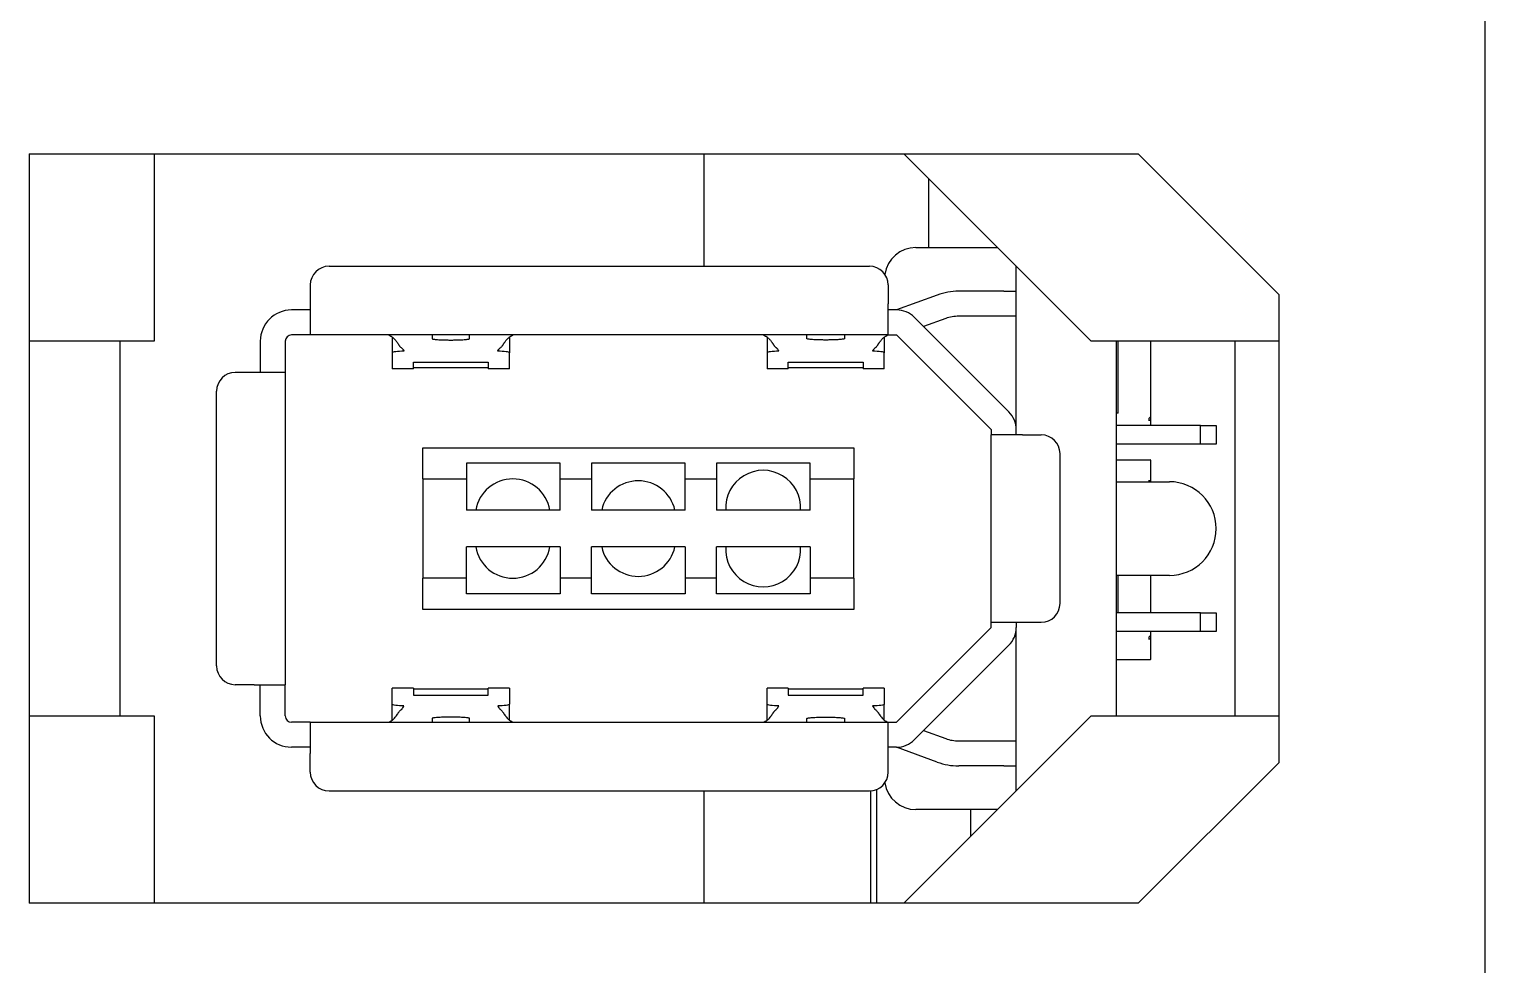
# Model space of a CAD drawing. Header units: millimetres. Extents: x 2121 to 4904, y 892 to 1933.
# Drawn here: x 2356.05 to 2402.65, y 1302.43 to 1332.39 of the extents above; entities that cross this region are included whole.
import ezdxf

# ---------------------------------------------------------------- set-up
doc = ezdxf.new("R2010")
doc.units = ezdxf.units.MM
doc.header["$LTSCALE"] = 1.8
doc.layers.add('치수(ISO)', color=7, linetype='Continuous', lineweight=25)

msp = doc.modelspace()

# ---------------------------------------------------------------- linework, layer by layer
at = {"layer": '치수(ISO)', "color": 7}
for p, q in [((2402.65, 1639.801), (2402.65, 1289.801)), ((2356.05, 1328.401), (2356.05, 1304.401)), ((2356.05, 1328.401), (2391.55, 1328.401)), ((2360.05, 1328.401), (2360.05, 1322.401)), ((2377.65, 1328.401), (2377.65, 1324.801)), ((2390.05, 1322.401), (2384.05, 1328.401)), ((2391.55, 1328.401), (2396.05, 1323.901)), ((2384.85, 1325.401), (2384.85, 1327.601)), ((2384.434, 1325.401), (2387.05, 1325.401)), ((2365.65, 1324.801), (2382.95, 1324.801)), ((2387.65, 1319.57), (2387.65, 1324.801)), ((2365.05, 1324.201), (2365.05, 1323.601)), ((2383.55, 1324.201), (2383.55, 1323.601)), ((2387.25, 1324.001), (2385.806, 1324.001)), ((2387.25, 1324.001), (2387.65, 1324.001)), ((2365.05, 1323.601), (2365.05, 1322.601)), ((2383.55, 1322.601), (2383.55, 1323.601)), ((2385.115, 1323.878), (2383.819, 1323.401)), ((2396.05, 1323.901), (2396.05, 1308.901)), ((2365.05, 1323.401), (2364.45, 1323.401)), ((2383.819, 1323.401), (2383.55, 1323.401)), ((2387.416, 1320.135), (2384.385, 1323.167)), ((2385.391, 1323.127), (2384.684, 1322.867)), ((2387.65, 1323.201), (2385.806, 1323.201)), ((2365.05, 1322.601), (2364.45, 1322.601)), ((2383.55, 1322.601), (2365.05, 1322.601)), ((2367.675, 1322.533), (2367.675, 1322.024)), ((2371.425, 1322.533), (2371.425, 1322.024)), ((2379.675, 1322.533), (2379.675, 1322.024)), ((2383.425, 1322.533), (2383.425, 1322.024)), ((2383.55, 1322.601), (2383.819, 1322.601)), ((2383.819, 1322.601), (2386.85, 1319.57)), ((2360.05, 1322.401), (2356.05, 1322.401)), ((2358.95, 1322.401), (2358.95, 1310.401)), ((2363.45, 1322.401), (2363.45, 1321.401)), ((2364.25, 1322.401), (2364.25, 1321.401)), ((2396.05, 1322.401), (2390.05, 1322.401)), ((2390.85, 1322.401), (2390.85, 1310.401)), ((2390.91, 1320.095), (2390.91, 1322.401)), ((2391.95, 1322.401), (2391.95, 1319.981)), ((2394.65, 1322.401), (2394.65, 1310.401)), ((2363.25, 1321.401), (2362.65, 1321.401)), ((2364.25, 1321.401), (2363.25, 1321.401)), ((2364.25, 1321.401), (2364.25, 1311.401)), ((2368.35, 1321.515), (2367.675, 1321.515)), ((2371.425, 1321.515), (2370.75, 1321.515)), ((2380.35, 1321.515), (2379.675, 1321.515)), ((2383.425, 1321.515), (2382.75, 1321.515)), ((2362.05, 1312.001), (2362.05, 1320.801)), ((2390.91, 1320.101), (2390.86, 1320.101)), ((2391.95, 1319.981), (2391.89, 1319.921)), ((2391.89, 1319.921), (2391.94, 1319.971)), ((2391.89, 1319.921), (2391.89, 1319.855)), ((2391.94, 1319.861), (2391.89, 1319.861)), ((2391.94, 1319.971), (2391.95, 1319.981)), ((2391.95, 1319.981), (2391.95, 1319.851)), ((2391.95, 1319.851), (2391.95, 1319.701)), ((2386.85, 1319.57), (2386.85, 1319.401)), ((2386.85, 1313.401), (2386.85, 1319.401)), ((2387.85, 1319.401), (2386.85, 1319.401)), ((2387.65, 1319.401), (2387.65, 1319.57)), ((2387.85, 1319.401), (2388.45, 1319.401)), ((2393.55, 1319.701), (2390.85, 1319.701)), ((2393.55, 1319.101), (2393.55, 1319.701)), ((2393.55, 1319.701), (2394.05, 1319.701)), ((2394.05, 1319.701), (2394.05, 1319.101)), ((2368.65, 1318.991), (2382.45, 1318.991)), ((2368.65, 1317.991), (2368.65, 1318.991)), ((2382.45, 1318.991), (2382.45, 1317.991)), ((2389.05, 1314.001), (2389.05, 1318.801)), ((2393.55, 1319.101), (2390.85, 1319.101)), ((2394.05, 1319.101), (2393.55, 1319.101)), ((2370.05, 1318.491), (2370.05, 1317.991)), ((2373.05, 1318.491), (2370.05, 1318.491)), ((2373.05, 1317.991), (2373.05, 1318.491)), ((2374.05, 1318.491), (2374.05, 1317.991)), ((2377.05, 1318.491), (2374.05, 1318.491)), ((2377.05, 1317.991), (2377.05, 1318.491)), ((2378.05, 1318.491), (2378.05, 1317.991)), ((2381.05, 1318.491), (2378.05, 1318.491)), ((2381.05, 1317.991), (2381.05, 1318.491)), ((2390.86, 1318.601), (2391.94, 1318.601)), ((2391.95, 1318.591), (2391.95, 1317.951)), ((2368.65, 1317.991), (2368.65, 1316.991)), ((2368.65, 1317.991), (2370.05, 1317.991)), ((2370.05, 1317.991), (2370.05, 1316.991)), ((2373.05, 1317.991), (2374.05, 1317.991)), ((2373.05, 1316.991), (2373.05, 1317.991)), ((2374.05, 1317.991), (2374.05, 1316.991)), ((2377.05, 1317.991), (2378.05, 1317.991)), ((2377.05, 1316.991), (2377.05, 1317.991)), ((2378.05, 1317.991), (2378.05, 1316.991)), ((2381.05, 1317.991), (2382.45, 1317.991)), ((2381.05, 1316.991), (2381.05, 1317.991)), ((2382.45, 1316.991), (2382.45, 1317.991)), ((2390.85, 1317.901), (2392.55, 1317.901)), ((2391.89, 1317.947), (2391.89, 1317.901)), ((2391.89, 1317.941), (2391.94, 1317.941)), ((2391.95, 1317.951), (2391.95, 1317.901)), ((2368.65, 1316.991), (2368.65, 1315.811)), ((2373.05, 1316.991), (2370.05, 1316.991)), ((2377.05, 1316.991), (2374.05, 1316.991)), ((2381.05, 1316.991), (2378.05, 1316.991)), ((2382.45, 1315.811), (2382.45, 1316.991)), ((2368.65, 1315.811), (2368.65, 1314.811)), ((2370.05, 1314.811), (2370.05, 1315.811)), ((2373.05, 1315.811), (2370.05, 1315.811)), ((2373.05, 1315.811), (2373.05, 1314.811)), ((2377.05, 1315.811), (2374.05, 1315.811)), ((2374.05, 1314.811), (2374.05, 1315.811)), ((2377.05, 1315.811), (2377.05, 1314.811)), ((2381.05, 1315.811), (2378.05, 1315.811)), ((2378.05, 1314.811), (2378.05, 1315.811)), ((2381.05, 1315.811), (2381.05, 1314.811)), ((2382.45, 1314.811), (2382.45, 1315.811)), ((2368.65, 1313.811), (2368.65, 1314.811)), ((2370.05, 1314.811), (2368.65, 1314.811)), ((2370.05, 1314.311), (2370.05, 1314.811)), ((2373.05, 1314.811), (2373.05, 1314.311)), ((2374.05, 1314.811), (2373.05, 1314.811)), ((2374.05, 1314.311), (2374.05, 1314.811)), ((2377.05, 1314.811), (2377.05, 1314.311)), ((2378.05, 1314.811), (2377.05, 1314.811)), ((2378.05, 1314.311), (2378.05, 1314.811)), ((2381.05, 1314.811), (2381.05, 1314.311)), ((2382.45, 1314.811), (2381.05, 1314.811)), ((2382.45, 1314.811), (2382.45, 1313.811)), ((2392.55, 1314.901), (2390.85, 1314.901)), ((2390.91, 1313.701), (2390.91, 1314.901)), ((2391.95, 1314.901), (2391.95, 1313.701)), ((2373.05, 1314.311), (2370.05, 1314.311)), ((2377.05, 1314.311), (2374.05, 1314.311)), ((2381.05, 1314.311), (2378.05, 1314.311)), ((2382.45, 1313.811), (2368.65, 1313.811)), ((2393.55, 1313.701), (2390.85, 1313.701)), ((2393.55, 1313.101), (2393.55, 1313.701)), ((2393.55, 1313.701), (2394.05, 1313.701)), ((2394.05, 1313.701), (2394.05, 1313.101)), ((2383.819, 1310.201), (2386.85, 1313.232)), ((2386.85, 1313.232), (2386.85, 1313.401)), ((2386.85, 1313.401), (2387.85, 1313.401)), ((2387.65, 1313.401), (2387.65, 1313.232)), ((2387.65, 1308.001), (2387.65, 1313.232)), ((2387.85, 1313.401), (2388.45, 1313.401)), ((2393.55, 1313.101), (2390.85, 1313.101)), ((2390.91, 1313.095), (2390.91, 1313.101)), ((2391.95, 1312.981), (2391.89, 1312.921)), ((2391.89, 1312.921), (2391.94, 1312.971)), ((2391.89, 1312.921), (2391.89, 1312.855)), ((2391.94, 1312.861), (2391.89, 1312.861)), ((2391.94, 1312.971), (2391.95, 1312.981)), ((2391.95, 1313.101), (2391.95, 1312.981)), ((2391.95, 1312.981), (2391.95, 1312.851)), ((2391.95, 1312.851), (2391.95, 1312.211)), ((2394.05, 1313.101), (2393.55, 1313.101)), ((2387.416, 1312.667), (2384.385, 1309.635)), ((2391.94, 1312.201), (2390.86, 1312.201)), ((2363.25, 1311.401), (2362.65, 1311.401)), ((2363.25, 1311.401), (2364.25, 1311.401)), ((2363.45, 1310.401), (2363.45, 1311.401)), ((2364.25, 1310.401), (2364.25, 1311.401)), ((2368.35, 1311.287), (2367.675, 1311.287)), ((2371.425, 1311.287), (2370.75, 1311.287)), ((2380.35, 1311.287), (2379.675, 1311.287)), ((2383.425, 1311.287), (2382.75, 1311.287)), ((2356.05, 1310.401), (2360.05, 1310.401)), ((2360.05, 1310.401), (2360.05, 1304.401)), ((2367.675, 1310.269), (2367.675, 1310.778)), ((2371.425, 1310.269), (2371.425, 1310.778)), ((2379.675, 1310.269), (2379.675, 1310.778)), ((2383.425, 1310.269), (2383.425, 1310.778)), ((2384.05, 1304.401), (2390.05, 1310.401)), ((2390.05, 1310.401), (2396.05, 1310.401)), ((2365.05, 1310.201), (2364.45, 1310.201)), ((2365.05, 1310.201), (2383.55, 1310.201)), ((2365.05, 1310.201), (2365.05, 1309.201)), ((2383.55, 1310.201), (2383.819, 1310.201)), ((2383.55, 1309.201), (2383.55, 1310.201)), ((2384.684, 1309.935), (2385.391, 1309.675)), ((2385.806, 1309.601), (2387.65, 1309.601)), ((2365.05, 1309.401), (2364.45, 1309.401)), ((2365.05, 1308.601), (2365.05, 1309.201)), ((2383.819, 1309.401), (2383.55, 1309.401)), ((2383.55, 1308.601), (2383.55, 1309.201)), ((2385.115, 1308.924), (2383.819, 1309.401)), ((2387.25, 1308.801), (2385.806, 1308.801)), ((2387.25, 1308.801), (2387.65, 1308.801)), ((2396.05, 1308.901), (2391.55, 1304.401)), ((2365.65, 1308.001), (2382.95, 1308.001)), ((2377.65, 1308.001), (2377.65, 1304.401)), ((2382.99, 1304.401), (2382.99, 1308.002)), ((2383.19, 1304.401), (2383.19, 1308.051)), ((2387.05, 1307.401), (2384.434, 1307.401)), ((2386.19, 1307.401), (2386.19, 1306.541)), ((2391.55, 1304.401), (2356.05, 1304.401))]:
    msp.add_line(p, q, dxfattribs=at)
for centre, radius, start, end in [((2384.434, 1324.401), 1, 90, 171.9012), ((2365.65, 1324.201), 0.6, 90, 180), ((2382.95, 1324.201), 0.6, 0, 90), ((2385.806, 1322.001), 2, 90, 110.2046), ((2364.45, 1322.401), 1, 90, 180), ((2383.819, 1322.601), 0.8, 45, 90), ((2385.806, 1322.001), 1.2, 90, 110.2046), ((2364.45, 1322.401), 0.2, 90, 180), ((2362.65, 1320.801), 0.6, 90, 180), ((2386.85, 1319.57), 0.8, 0, 45), ((2390.86, 1320.091), 0.01, 90, 180), ((2391.94, 1319.851), 0.01, 0, 90), ((2388.45, 1318.801), 0.6, 0, 90), ((2390.86, 1318.591), 0.01, 90, 180), ((2391.94, 1318.591), 0.01, 0, 90), ((2371.534, 1316.792), 1.2, 9.5358, 170.4642), ((2375.55, 1316.731), 1.2, 90, 167.4773), ((2375.55, 1316.731), 1.2, 12.5227, 90), ((2379.548, 1317.066), 1.2, 356.4062, 183.5938), ((2391.94, 1317.951), 0.01, 270, 0), ((2392.55, 1316.401), 1.5, 270, 90), ((2371.534, 1316.01), 1.2, 189.5358, 350.4642), ((2375.55, 1316.071), 1.2, 192.5227, 270), ((2375.55, 1316.071), 1.2, 270, 347.4773), ((2379.548, 1315.736), 1.2, 176.4062, 3.5938), ((2388.45, 1314.001), 0.6, 270, 0), ((2386.85, 1313.232), 0.8, 315, 0), ((2390.86, 1313.091), 0.01, 90, 180), ((2391.94, 1312.851), 0.01, 0, 90), ((2362.65, 1312.001), 0.6, 180, 270), ((2390.86, 1312.211), 0.01, 180, 270), ((2391.94, 1312.211), 0.01, 270, 0), ((2364.45, 1310.401), 1, 180, 270), ((2364.45, 1310.401), 0.2, 180, 270), ((2383.819, 1310.201), 0.8, 270, 315), ((2385.806, 1310.801), 1.2, 249.7954, 270), ((2365.65, 1308.601), 0.6, 180, 270), ((2382.95, 1308.601), 0.6, 270, 0), ((2385.806, 1310.801), 2, 249.7954, 270), ((2384.434, 1308.401), 1, 188.0988, 270)]:
    msp.add_arc(centre, radius, start, end, dxfattribs=at)
for points, knots in [([(2367.552, 1322.601), (2367.565, 1322.595), (2367.578, 1322.589), (2367.59, 1322.584), (2367.601, 1322.578), (2367.612, 1322.573), (2367.623, 1322.567), (2367.633, 1322.561), (2367.643, 1322.555), (2367.652, 1322.55), (2367.656, 1322.547), (2367.66, 1322.544), (2367.665, 1322.541), (2367.667, 1322.54), (2367.669, 1322.538), (2367.671, 1322.537), (2367.671, 1322.536), (2367.672, 1322.535), (2367.673, 1322.535), (2367.674, 1322.534), (2367.675, 1322.534), (2367.676, 1322.533), (2367.682, 1322.528), (2367.691, 1322.521), (2367.698, 1322.515), (2367.712, 1322.503), (2367.725, 1322.491), (2367.739, 1322.477), (2367.749, 1322.466), (2367.76, 1322.454), (2367.77, 1322.442), (2367.78, 1322.43), (2367.791, 1322.417), (2367.801, 1322.404), (2367.801, 1322.403), (2367.801, 1322.403), (2367.801, 1322.403), (2367.811, 1322.389), (2367.822, 1322.375), (2367.832, 1322.36), (2367.837, 1322.352), (2367.842, 1322.344), (2367.848, 1322.336), (2367.85, 1322.332), (2367.853, 1322.328), (2367.855, 1322.324), (2367.858, 1322.32), (2367.86, 1322.317), (2367.863, 1322.312), (2367.863, 1322.312), (2367.863, 1322.312), (2367.863, 1322.312), (2367.869, 1322.304), (2367.874, 1322.295), (2367.879, 1322.287), (2367.879, 1322.286), (2367.88, 1322.286), (2367.88, 1322.285), (2367.885, 1322.278), (2367.89, 1322.271), (2367.894, 1322.265), (2367.895, 1322.264), (2367.896, 1322.263), (2367.896, 1322.262), (2367.901, 1322.255), (2367.906, 1322.249), (2367.911, 1322.243), (2367.916, 1322.238), (2367.921, 1322.232), (2367.925, 1322.228), (2367.926, 1322.228), (2367.926, 1322.228), (2367.926, 1322.228), (2367.934, 1322.219), (2367.944, 1322.21), (2367.955, 1322.201), (2367.964, 1322.193), (2367.975, 1322.184), (2367.986, 1322.173), (2367.987, 1322.172), (2367.987, 1322.172), (2367.988, 1322.171), (2367.988, 1322.171), (2367.988, 1322.171), (2367.988, 1322.171), (2367.996, 1322.163), (2368.004, 1322.154), (2368.011, 1322.146), (2368.014, 1322.141), (2368.017, 1322.137), (2368.02, 1322.133), (2368.023, 1322.129), (2368.026, 1322.124), (2368.028, 1322.12), (2368.039, 1322.103), (2368.046, 1322.088), (2368.05, 1322.079)], [0.0020053, 0.0020053, 0.0020053, 0.0020053, 0.0643799, 0.0643799, 0.0643799, 0.1267546, 0.1267546, 0.1267546, 0.1891293, 0.1891293, 0.1891293, 0.2203166, 0.2203166, 0.2203166, 0.2359103, 0.2359103, 0.2359103, 0.2437071, 0.2437071, 0.2437071, 0.2498717, 0.2498717, 0.2498717, 0.2952048, 0.2952048, 0.2952048, 0.3762533, 0.3762533, 0.3762533, 0.438628, 0.438628, 0.438628, 0.5000008, 0.5000008, 0.5000008, 0.5010026, 0.5010026, 0.5010026, 0.5633773, 0.5633773, 0.5633773, 0.5945646, 0.5945646, 0.5945646, 0.6101583, 0.6101583, 0.6101583, 0.6249943, 0.6249943, 0.6249943, 0.625752, 0.625752, 0.625752, 0.6537316, 0.6537316, 0.6537316, 0.6569393, 0.6569393, 0.6569393, 0.6840557, 0.6840557, 0.6840557, 0.6881266, 0.6881266, 0.6881266, 0.719314, 0.719314, 0.719314, 0.7500016, 0.7500016, 0.7500016, 0.7505013, 0.7505013, 0.7505013, 0.812876, 0.812876, 0.812876, 0.8713522, 0.8713522, 0.8713522, 0.8749917, 0.8749917, 0.8749917, 0.8752507, 0.8752507, 0.8752507, 0.906438, 0.906438, 0.906438, 0.9220317, 0.9220317, 0.9220317, 0.9376253, 0.9376253, 0.9376253, 1, 1, 1, 1]), ([(2368.95, 1322.601), (2368.95, 1322.58), (2368.95, 1322.559), (2368.95, 1322.502), (2368.95, 1322.492), (2368.95, 1322.48)], [-0.9988847, -0.9988847, -0.9988847, -0.9988847, -0.75, -0.75, -0.7002284, -0.7002284, -0.7002284, -0.7002284]), ([(2370.15, 1322.48), (2370.15, 1322.492), (2370.15, 1322.502), (2370.15, 1322.559), (2370.15, 1322.58), (2370.15, 1322.601)], [0.7002284, 0.7002284, 0.7002284, 0.7002284, 0.75, 0.75, 0.9988847, 0.9988847, 0.9988847, 0.9988847]), ([(2371.05, 1322.079), (2371.055, 1322.088), (2371.062, 1322.103), (2371.073, 1322.12), (2371.075, 1322.124), (2371.078, 1322.129), (2371.081, 1322.133), (2371.09, 1322.146), (2371.1, 1322.159), (2371.113, 1322.171), (2371.114, 1322.172), (2371.114, 1322.172), (2371.115, 1322.173), (2371.126, 1322.184), (2371.137, 1322.193), (2371.146, 1322.201), (2371.157, 1322.21), (2371.166, 1322.219), (2371.175, 1322.228), (2371.175, 1322.228), (2371.175, 1322.228), (2371.175, 1322.228), (2371.18, 1322.232), (2371.185, 1322.238), (2371.189, 1322.243), (2371.194, 1322.249), (2371.199, 1322.255), (2371.205, 1322.262), (2371.205, 1322.263), (2371.206, 1322.264), (2371.207, 1322.265), (2371.211, 1322.271), (2371.216, 1322.278), (2371.221, 1322.285), (2371.221, 1322.286), (2371.222, 1322.286), (2371.222, 1322.287), (2371.227, 1322.295), (2371.232, 1322.304), (2371.237, 1322.312), (2371.238, 1322.312), (2371.238, 1322.312), (2371.238, 1322.312), (2371.24, 1322.317), (2371.243, 1322.32), (2371.245, 1322.324), (2371.248, 1322.328), (2371.251, 1322.332), (2371.253, 1322.336), (2371.258, 1322.344), (2371.264, 1322.352), (2371.269, 1322.36), (2371.279, 1322.375), (2371.29, 1322.389), (2371.3, 1322.403), (2371.3, 1322.403), (2371.3, 1322.403), (2371.3, 1322.404), (2371.31, 1322.417), (2371.321, 1322.43), (2371.331, 1322.442), (2371.341, 1322.454), (2371.352, 1322.466), (2371.362, 1322.477), (2371.383, 1322.498), (2371.404, 1322.517), (2371.424, 1322.532), (2371.425, 1322.533), (2371.425, 1322.533), (2371.425, 1322.533), (2371.426, 1322.534), (2371.427, 1322.534), (2371.427, 1322.535), (2371.428, 1322.535), (2371.429, 1322.536), (2371.43, 1322.537), (2371.432, 1322.538), (2371.434, 1322.54), (2371.436, 1322.541), (2371.44, 1322.544), (2371.445, 1322.547), (2371.449, 1322.55), (2371.458, 1322.555), (2371.468, 1322.561), (2371.478, 1322.567), (2371.488, 1322.573), (2371.499, 1322.578), (2371.511, 1322.584), (2371.523, 1322.589), (2371.536, 1322.595), (2371.549, 1322.601)], [0, 0, 0, 0, 0.0623747, 0.0623747, 0.0623747, 0.0779683, 0.0779683, 0.0779683, 0.1247494, 0.1247494, 0.1247494, 0.1286478, 0.1286478, 0.1286478, 0.187124, 0.187124, 0.187124, 0.2494987, 0.2494987, 0.2494987, 0.2499984, 0.2499984, 0.2499984, 0.280686, 0.280686, 0.280686, 0.3118734, 0.3118734, 0.3118734, 0.3159378, 0.3159378, 0.3159378, 0.3430607, 0.3430607, 0.3430607, 0.3462639, 0.3462639, 0.3462639, 0.3742481, 0.3742481, 0.3742481, 0.3750057, 0.3750057, 0.3750057, 0.3898417, 0.3898417, 0.3898417, 0.4054354, 0.4054354, 0.4054354, 0.4366227, 0.4366227, 0.4366227, 0.4989974, 0.4989974, 0.4989974, 0.4999992, 0.4999992, 0.4999992, 0.5613721, 0.5613721, 0.5613721, 0.6237468, 0.6237468, 0.6237468, 0.7484961, 0.7484961, 0.7484961, 0.7501283, 0.7501283, 0.7501283, 0.756293, 0.756293, 0.756293, 0.7640898, 0.7640898, 0.7640898, 0.7796835, 0.7796835, 0.7796835, 0.8108708, 0.8108708, 0.8108708, 0.8732455, 0.8732455, 0.8732455, 0.9356201, 0.9356201, 0.9356201, 0.9979948, 0.9979948, 0.9979948, 0.9979948]), ([(2379.552, 1322.601), (2379.579, 1322.589), (2379.602, 1322.578), (2379.623, 1322.567), (2379.633, 1322.561), (2379.643, 1322.555), (2379.652, 1322.55), (2379.656, 1322.547), (2379.661, 1322.544), (2379.665, 1322.541), (2379.667, 1322.54), (2379.669, 1322.538), (2379.671, 1322.537), (2379.671, 1322.536), (2379.672, 1322.535), (2379.673, 1322.535), (2379.674, 1322.534), (2379.675, 1322.533), (2379.676, 1322.532), (2379.685, 1322.526), (2379.694, 1322.519), (2379.702, 1322.512), (2379.714, 1322.501), (2379.727, 1322.489), (2379.739, 1322.477), (2379.749, 1322.466), (2379.76, 1322.454), (2379.77, 1322.442), (2379.777, 1322.434), (2379.784, 1322.426), (2379.79, 1322.417), (2379.794, 1322.412), (2379.798, 1322.408), (2379.801, 1322.403), (2379.811, 1322.389), (2379.822, 1322.375), (2379.832, 1322.36), (2379.835, 1322.356), (2379.837, 1322.352), (2379.84, 1322.348), (2379.842, 1322.344), (2379.845, 1322.34), (2379.848, 1322.336), (2379.85, 1322.332), (2379.853, 1322.328), (2379.855, 1322.324), (2379.858, 1322.32), (2379.861, 1322.316), (2379.863, 1322.312), (2379.864, 1322.31), (2379.865, 1322.309), (2379.866, 1322.307), (2379.867, 1322.306), (2379.867, 1322.305), (2379.868, 1322.305), (2379.868, 1322.304), (2379.869, 1322.303), (2379.869, 1322.302), (2379.871, 1322.3), (2379.872, 1322.298), (2379.873, 1322.296), (2379.875, 1322.293), (2379.877, 1322.29), (2379.879, 1322.286), (2379.883, 1322.28), (2379.888, 1322.274), (2379.892, 1322.268), (2379.893, 1322.266), (2379.895, 1322.264), (2379.896, 1322.262), (2379.901, 1322.255), (2379.906, 1322.249), (2379.911, 1322.243), (2379.916, 1322.238), (2379.921, 1322.232), (2379.926, 1322.228), (2379.934, 1322.219), (2379.944, 1322.21), (2379.954, 1322.201), (2379.96, 1322.196), (2379.965, 1322.192), (2379.971, 1322.187), (2379.973, 1322.185), (2379.975, 1322.183), (2379.977, 1322.181), (2379.978, 1322.181), (2379.979, 1322.18), (2379.979, 1322.179), (2379.981, 1322.178), (2379.982, 1322.177), (2379.984, 1322.175), (2379.984, 1322.174), (2379.985, 1322.174), (2379.986, 1322.173), (2379.987, 1322.172), (2379.987, 1322.172), (2379.988, 1322.171), (2379.998, 1322.161), (2380.007, 1322.15), (2380.015, 1322.14), (2380.02, 1322.133), (2380.025, 1322.127), (2380.029, 1322.12), (2380.039, 1322.103), (2380.046, 1322.088), (2380.05, 1322.079)], [0.0020053, 0.0020053, 0.0020053, 0.0020053, 0.1267546, 0.1267546, 0.1267546, 0.1891293, 0.1891293, 0.1891293, 0.2203166, 0.2203166, 0.2203166, 0.2359103, 0.2359103, 0.2359103, 0.2437071, 0.2437071, 0.2437071, 0.251504, 0.251504, 0.251504, 0.3029398, 0.3029398, 0.3029398, 0.3762533, 0.3762533, 0.3762533, 0.438628, 0.438628, 0.438628, 0.4793784, 0.4793784, 0.4793784, 0.5010026, 0.5010026, 0.5010026, 0.5633773, 0.5633773, 0.5633773, 0.5791938, 0.5791938, 0.5791938, 0.5945646, 0.5945646, 0.5945646, 0.6101583, 0.6101583, 0.6101583, 0.625752, 0.625752, 0.625752, 0.6306847, 0.6306847, 0.6306847, 0.633726, 0.633726, 0.633726, 0.6367672, 0.6367672, 0.6367672, 0.6428492, 0.6428492, 0.6428492, 0.6550118, 0.6550118, 0.6550118, 0.6793312, 0.6793312, 0.6793312, 0.6881266, 0.6881266, 0.6881266, 0.719314, 0.719314, 0.719314, 0.7505013, 0.7505013, 0.7505013, 0.812876, 0.812876, 0.812876, 0.8440633, 0.8440633, 0.8440633, 0.8557671, 0.8557671, 0.8557671, 0.859657, 0.859657, 0.859657, 0.8674538, 0.8674538, 0.8674538, 0.8713522, 0.8713522, 0.8713522, 0.8752507, 0.8752507, 0.8752507, 0.9136228, 0.9136228, 0.9136228, 0.9376253, 0.9376253, 0.9376253, 1, 1, 1, 1]), ([(2380.95, 1322.48), (2380.95, 1322.492), (2380.95, 1322.502), (2380.95, 1322.559), (2380.95, 1322.58), (2380.95, 1322.601)], [0.7002284, 0.7002284, 0.7002284, 0.7002284, 0.75, 0.75, 0.9988847, 0.9988847, 0.9988847, 0.9988847]), ([(2382.15, 1322.601), (2382.15, 1322.58), (2382.15, 1322.559), (2382.15, 1322.502), (2382.15, 1322.492), (2382.15, 1322.48)], [-0.9988847, -0.9988847, -0.9988847, -0.9988847, -0.75, -0.75, -0.7002284, -0.7002284, -0.7002284, -0.7002284]), ([(2383.05, 1322.079), (2383.055, 1322.088), (2383.062, 1322.103), (2383.072, 1322.12), (2383.076, 1322.127), (2383.081, 1322.133), (2383.086, 1322.14), (2383.093, 1322.15), (2383.102, 1322.161), (2383.113, 1322.171), (2383.114, 1322.172), (2383.114, 1322.172), (2383.115, 1322.173), (2383.116, 1322.174), (2383.116, 1322.174), (2383.117, 1322.175), (2383.119, 1322.177), (2383.12, 1322.178), (2383.122, 1322.179), (2383.122, 1322.18), (2383.123, 1322.181), (2383.124, 1322.181), (2383.126, 1322.183), (2383.128, 1322.185), (2383.13, 1322.187), (2383.136, 1322.192), (2383.141, 1322.196), (2383.146, 1322.201), (2383.157, 1322.21), (2383.166, 1322.219), (2383.175, 1322.228), (2383.18, 1322.232), (2383.185, 1322.238), (2383.19, 1322.243), (2383.194, 1322.249), (2383.2, 1322.255), (2383.205, 1322.262), (2383.206, 1322.264), (2383.208, 1322.266), (2383.209, 1322.268), (2383.213, 1322.273), (2383.217, 1322.279), (2383.221, 1322.285), (2383.223, 1322.288), (2383.226, 1322.292), (2383.228, 1322.296), (2383.229, 1322.298), (2383.23, 1322.3), (2383.231, 1322.302), (2383.232, 1322.303), (2383.233, 1322.304), (2383.233, 1322.305), (2383.234, 1322.305), (2383.234, 1322.306), (2383.235, 1322.307), (2383.236, 1322.309), (2383.237, 1322.31), (2383.237, 1322.312), (2383.24, 1322.316), (2383.243, 1322.32), (2383.245, 1322.324), (2383.248, 1322.328), (2383.251, 1322.332), (2383.253, 1322.336), (2383.256, 1322.34), (2383.258, 1322.344), (2383.261, 1322.348), (2383.264, 1322.352), (2383.266, 1322.356), (2383.269, 1322.36), (2383.279, 1322.375), (2383.29, 1322.389), (2383.3, 1322.403), (2383.303, 1322.408), (2383.307, 1322.412), (2383.31, 1322.417), (2383.317, 1322.426), (2383.324, 1322.434), (2383.331, 1322.442), (2383.341, 1322.454), (2383.352, 1322.466), (2383.362, 1322.477), (2383.374, 1322.489), (2383.386, 1322.501), (2383.399, 1322.512), (2383.407, 1322.519), (2383.416, 1322.526), (2383.424, 1322.532), (2383.426, 1322.533), (2383.427, 1322.534), (2383.427, 1322.535), (2383.428, 1322.535), (2383.429, 1322.536), (2383.43, 1322.537), (2383.432, 1322.538), (2383.434, 1322.54), (2383.436, 1322.541), (2383.44, 1322.544), (2383.445, 1322.547), (2383.449, 1322.55), (2383.458, 1322.555), (2383.467, 1322.561), (2383.478, 1322.567), (2383.499, 1322.578), (2383.522, 1322.589), (2383.549, 1322.601)], [0, 0, 0, 0, 0.0623747, 0.0623747, 0.0623747, 0.0863772, 0.0863772, 0.0863772, 0.1247494, 0.1247494, 0.1247494, 0.1286478, 0.1286478, 0.1286478, 0.1325462, 0.1325462, 0.1325462, 0.140343, 0.140343, 0.140343, 0.1442341, 0.1442341, 0.1442341, 0.1559367, 0.1559367, 0.1559367, 0.187124, 0.187124, 0.187124, 0.2494987, 0.2494987, 0.2494987, 0.280686, 0.280686, 0.280686, 0.3118734, 0.3118734, 0.3118734, 0.3206749, 0.3206749, 0.3206749, 0.3430607, 0.3430607, 0.3430607, 0.3571617, 0.3571617, 0.3571617, 0.363245, 0.363245, 0.363245, 0.3662868, 0.3662868, 0.3662868, 0.3693288, 0.3693288, 0.3693288, 0.3742481, 0.3742481, 0.3742481, 0.3898417, 0.3898417, 0.3898417, 0.4054354, 0.4054354, 0.4054354, 0.4208253, 0.4208253, 0.4208253, 0.4366227, 0.4366227, 0.4366227, 0.4989974, 0.4989974, 0.4989974, 0.5206458, 0.5206458, 0.5206458, 0.5613721, 0.5613721, 0.5613721, 0.6237468, 0.6237468, 0.6237468, 0.6970752, 0.6970752, 0.6970752, 0.7484961, 0.7484961, 0.7484961, 0.756293, 0.756293, 0.756293, 0.7640898, 0.7640898, 0.7640898, 0.7796835, 0.7796835, 0.7796835, 0.8108708, 0.8108708, 0.8108708, 0.8732455, 0.8732455, 0.8732455, 0.9979948, 0.9979948, 0.9979948, 0.9979948]), ([(2368.05, 1322.079), (2367.952, 1322.079), (2367.853, 1322.074), (2367.784, 1322.064), (2367.715, 1322.054), (2367.675, 1322.04), (2367.675, 1322.024)], [0, 0, 0, 0, 0.5, 0.5, 0.5, 1, 1, 1, 1]), ([(2368.95, 1322.48), (2368.95, 1322.478), (2368.954, 1322.475), (2368.968, 1322.47), (2368.981, 1322.467), (2369.029, 1322.46), (2369.072, 1322.455), (2369.176, 1322.448), (2369.234, 1322.445), (2369.338, 1322.441), (2369.381, 1322.44), (2369.465, 1322.439), (2369.508, 1322.439), (2369.55, 1322.439)], [0.000001, 0.000001, 0.000001, 0.000001, 0.00535377, 0.00535377, 0.01215161, 0.01215161, 0.02364563, 0.02364563, 0.0342391, 0.0342391, 0.04087624, 0.04087624, 0.04726548, 0.04726548, 0.04726548, 0.04726548]), ([(2369.55, 1322.439), (2369.593, 1322.439), (2369.635, 1322.439), (2369.72, 1322.44), (2369.762, 1322.441), (2369.867, 1322.445), (2369.925, 1322.448), (2370.029, 1322.455), (2370.072, 1322.46), (2370.12, 1322.467), (2370.133, 1322.47), (2370.147, 1322.475), (2370.15, 1322.478), (2370.15, 1322.48)], [0.000001, 0.000001, 0.000001, 0.000001, 0.0063895, 0.0063895, 0.01302584, 0.01302584, 0.0236187, 0.0236187, 0.03511235, 0.03511235, 0.04191001, 0.04191001, 0.04726258, 0.04726258, 0.04726258, 0.04726258]), ([(2371.425, 1322.024), (2371.425, 1322.04), (2371.387, 1322.054), (2371.317, 1322.064), (2371.246, 1322.074), (2371.151, 1322.079), (2371.05, 1322.079)], [0, 0, 0, 0, 0.5, 0.5, 0.5, 1, 1, 1, 1]), ([(2380.05, 1322.079), (2379.952, 1322.079), (2379.853, 1322.074), (2379.784, 1322.064), (2379.715, 1322.054), (2379.675, 1322.04), (2379.675, 1322.024)], [0, 0, 0, 0, 0.5, 0.5, 0.5, 1, 1, 1, 1]), ([(2381.55, 1322.439), (2381.508, 1322.439), (2381.465, 1322.439), (2381.381, 1322.44), (2381.338, 1322.441), (2381.234, 1322.445), (2381.176, 1322.448), (2381.072, 1322.455), (2381.029, 1322.46), (2380.981, 1322.467), (2380.968, 1322.47), (2380.954, 1322.475), (2380.95, 1322.478), (2380.95, 1322.48)], [-0.04726548, -0.04726548, -0.04726548, -0.04726548, -0.04087659, -0.04087659, -0.03423984, -0.03423984, -0.02364633, -0.02364633, -0.01215197, -0.01215197, -0.0053539, -0.0053539, -0.000001, -0.000001, -0.000001, -0.000001]), ([(2382.15, 1322.48), (2382.15, 1322.478), (2382.147, 1322.475), (2382.133, 1322.47), (2382.12, 1322.467), (2382.072, 1322.46), (2382.029, 1322.455), (2381.925, 1322.448), (2381.867, 1322.445), (2381.762, 1322.441), (2381.72, 1322.44), (2381.635, 1322.439), (2381.593, 1322.439), (2381.55, 1322.439)], [-0.04726258, -0.04726258, -0.04726258, -0.04726258, -0.04191013, -0.04191013, -0.03511271, -0.03511271, -0.0236194, -0.0236194, -0.01302658, -0.01302658, -0.00638985, -0.00638985, -0.000001, -0.000001, -0.000001, -0.000001]), ([(2383.425, 1322.024), (2383.425, 1322.04), (2383.387, 1322.054), (2383.317, 1322.064), (2383.246, 1322.074), (2383.151, 1322.079), (2383.05, 1322.079)], [0, 0, 0, 0, 0.5, 0.5, 0.5, 1, 1, 1, 1]), ([(2367.675, 1322.024), (2367.675, 1322.022), (2367.675, 1322.011), (2367.675, 1321.994), (2367.675, 1321.974), (2367.675, 1321.964), (2367.675, 1321.961), (2367.675, 1321.96), (2367.675, 1321.959), (2367.675, 1321.959), (2367.675, 1321.957), (2367.675, 1321.955), (2367.675, 1321.933), (2367.675, 1321.906), (2367.675, 1321.838), (2367.675, 1321.799), (2367.675, 1321.715), (2367.675, 1321.671), (2367.675, 1321.591), (2367.675, 1321.555), (2367.675, 1321.523), (2367.675, 1321.517), (2367.675, 1321.515), (2367.675, 1321.515), (2367.675, 1321.515)], [-0.2211868, -0.2211868, -0.2211868, -0.2211868, -0.21875, -0.203125, -0.1953125, -0.1914063, -0.190918, -0.190918, -0.1904297, -0.1904297, -0.1894531, -0.1875, -0.1875, -0.15625, -0.15625, -0.125, -0.125, -0.09375, -0.09375, -0.0625, -0.0625, -0.046875, -0.046875, -0.0452681, -0.0452681, -0.0452681, -0.0452681]), ([(2368.35, 1321.515), (2368.35, 1321.515), (2368.35, 1321.515), (2368.35, 1321.517), (2368.35, 1321.523), (2368.35, 1321.555), (2368.35, 1321.591), (2368.35, 1321.663), (2368.35, 1321.697), (2368.35, 1321.731)], [0.04526813, 0.04526813, 0.04526813, 0.04526813, 0.046875, 0.046875, 0.0625, 0.0625, 0.09375, 0.09375, 0.11856529, 0.11856529, 0.11856529, 0.11856529]), ([(2368.35, 1321.731), (2368.75, 1321.731), (2369.15, 1321.731), (2369.95, 1321.731), (2370.35, 1321.731), (2370.75, 1321.731)], [-0.1200022, -0.1200022, -0.1200022, -0.1200022, -0.0600022, -0.0600022, -0.0000022, -0.0000022, -0.0000022, -0.0000022]), ([(2370.75, 1321.731), (2370.75, 1321.697), (2370.75, 1321.663), (2370.75, 1321.591), (2370.75, 1321.555), (2370.75, 1321.523), (2370.75, 1321.517), (2370.75, 1321.515), (2370.75, 1321.515), (2370.75, 1321.515)], [-0.11856529, -0.11856529, -0.11856529, -0.11856529, -0.09375, -0.09375, -0.0625, -0.0625, -0.046875, -0.046875, -0.04526813, -0.04526813, -0.04526813, -0.04526813]), ([(2371.425, 1321.515), (2371.425, 1321.515), (2371.425, 1321.515), (2371.425, 1321.517), (2371.425, 1321.523), (2371.425, 1321.555), (2371.425, 1321.591), (2371.425, 1321.671), (2371.425, 1321.715), (2371.425, 1321.799), (2371.425, 1321.838), (2371.425, 1321.906), (2371.425, 1321.933), (2371.425, 1321.955), (2371.425, 1321.957), (2371.425, 1321.959), (2371.425, 1321.959), (2371.425, 1321.96), (2371.425, 1321.961), (2371.425, 1321.964), (2371.425, 1321.974), (2371.425, 1321.994), (2371.425, 1322.011), (2371.425, 1322.022), (2371.425, 1322.024)], [0.0452681, 0.0452681, 0.0452681, 0.0452681, 0.046875, 0.046875, 0.0625, 0.0625, 0.09375, 0.09375, 0.125, 0.125, 0.15625, 0.15625, 0.1875, 0.1875, 0.1894531, 0.1904297, 0.1904297, 0.190918, 0.190918, 0.1914063, 0.1953125, 0.203125, 0.21875, 0.2211868, 0.2211868, 0.2211868, 0.2211868]), ([(2379.675, 1322.024), (2379.675, 1322.022), (2379.675, 1322.011), (2379.675, 1321.994), (2379.675, 1321.974), (2379.675, 1321.964), (2379.675, 1321.961), (2379.675, 1321.96), (2379.675, 1321.959), (2379.675, 1321.959), (2379.675, 1321.957), (2379.675, 1321.955), (2379.675, 1321.933), (2379.675, 1321.906), (2379.675, 1321.838), (2379.675, 1321.799), (2379.675, 1321.715), (2379.675, 1321.671), (2379.675, 1321.591), (2379.675, 1321.555), (2379.675, 1321.523), (2379.675, 1321.517), (2379.675, 1321.515), (2379.675, 1321.515), (2379.675, 1321.515)], [-0.2211868, -0.2211868, -0.2211868, -0.2211868, -0.21875, -0.203125, -0.1953125, -0.1914063, -0.190918, -0.190918, -0.1904297, -0.1904297, -0.1894531, -0.1875, -0.1875, -0.15625, -0.15625, -0.125, -0.125, -0.09375, -0.09375, -0.0625, -0.0625, -0.046875, -0.046875, -0.0452681, -0.0452681, -0.0452681, -0.0452681]), ([(2380.35, 1321.515), (2380.35, 1321.515), (2380.35, 1321.515), (2380.35, 1321.517), (2380.35, 1321.523), (2380.35, 1321.555), (2380.35, 1321.591), (2380.35, 1321.663), (2380.35, 1321.697), (2380.35, 1321.731)], [0.04526813, 0.04526813, 0.04526813, 0.04526813, 0.046875, 0.046875, 0.0625, 0.0625, 0.09375, 0.09375, 0.11856529, 0.11856529, 0.11856529, 0.11856529]), ([(2380.35, 1321.731), (2380.75, 1321.731), (2381.15, 1321.731), (2381.95, 1321.731), (2382.35, 1321.731), (2382.75, 1321.731)], [-0.1200022, -0.1200022, -0.1200022, -0.1200022, -0.0600022, -0.0600022, -0.0000022, -0.0000022, -0.0000022, -0.0000022]), ([(2382.75, 1321.731), (2382.75, 1321.697), (2382.75, 1321.663), (2382.75, 1321.591), (2382.75, 1321.555), (2382.75, 1321.523), (2382.75, 1321.517), (2382.75, 1321.515), (2382.75, 1321.515), (2382.75, 1321.515)], [-0.11856529, -0.11856529, -0.11856529, -0.11856529, -0.09375, -0.09375, -0.0625, -0.0625, -0.046875, -0.046875, -0.04526813, -0.04526813, -0.04526813, -0.04526813]), ([(2383.425, 1321.515), (2383.425, 1321.515), (2383.425, 1321.515), (2383.425, 1321.517), (2383.425, 1321.523), (2383.425, 1321.555), (2383.425, 1321.591), (2383.425, 1321.671), (2383.425, 1321.715), (2383.425, 1321.799), (2383.425, 1321.838), (2383.425, 1321.906), (2383.425, 1321.933), (2383.425, 1321.955), (2383.425, 1321.957), (2383.425, 1321.959), (2383.425, 1321.959), (2383.425, 1321.96), (2383.425, 1321.961), (2383.425, 1321.964), (2383.425, 1321.974), (2383.425, 1321.994), (2383.425, 1322.011), (2383.425, 1322.022), (2383.425, 1322.024)], [0.0452681, 0.0452681, 0.0452681, 0.0452681, 0.046875, 0.046875, 0.0625, 0.0625, 0.09375, 0.09375, 0.125, 0.125, 0.15625, 0.15625, 0.1875, 0.1875, 0.1894531, 0.1904297, 0.1904297, 0.190918, 0.190918, 0.1914063, 0.1953125, 0.203125, 0.21875, 0.2211868, 0.2211868, 0.2211868, 0.2211868]), ([(2370.75, 1321.549), (2370.35, 1321.549), (2369.95, 1321.549), (2369.15, 1321.549), (2368.75, 1321.549), (2368.35, 1321.549)], [0.0000017, 0.0000017, 0.0000017, 0.0000017, 0.0600017, 0.0600017, 0.1200017, 0.1200017, 0.1200017, 0.1200017]), ([(2382.75, 1321.549), (2382.35, 1321.549), (2381.95, 1321.549), (2381.15, 1321.549), (2380.75, 1321.549), (2380.35, 1321.549)], [0.0000017, 0.0000017, 0.0000017, 0.0000017, 0.0600017, 0.0600017, 0.1200017, 0.1200017, 0.1200017, 0.1200017]), ([(2367.675, 1310.778), (2367.675, 1310.78), (2367.675, 1310.791), (2367.675, 1310.808), (2367.675, 1310.829), (2367.675, 1310.838), (2367.675, 1310.842), (2367.675, 1310.842), (2367.675, 1310.843), (2367.675, 1310.844), (2367.675, 1310.845), (2367.675, 1310.847), (2367.675, 1310.869), (2367.675, 1310.897), (2367.675, 1310.964), (2367.675, 1311.003), (2367.675, 1311.087), (2367.675, 1311.131), (2367.675, 1311.211), (2367.675, 1311.247), (2367.675, 1311.279), (2367.675, 1311.286), (2367.675, 1311.287), (2367.675, 1311.287), (2367.675, 1311.287)], [-0.2211868, -0.2211868, -0.2211868, -0.2211868, -0.21875, -0.203125, -0.1953125, -0.1914063, -0.190918, -0.190918, -0.1904297, -0.1904297, -0.1894531, -0.1875, -0.1875, -0.15625, -0.15625, -0.125, -0.125, -0.09375, -0.09375, -0.0625, -0.0625, -0.046875, -0.046875, -0.0452681, -0.0452681, -0.0452681, -0.0452681]), ([(2368.35, 1311.287), (2368.35, 1311.287), (2368.35, 1311.287), (2368.35, 1311.286), (2368.35, 1311.279), (2368.35, 1311.247), (2368.35, 1311.211), (2368.35, 1311.14), (2368.35, 1311.105), (2368.35, 1311.071)], [0.04526813, 0.04526813, 0.04526813, 0.04526813, 0.046875, 0.046875, 0.0625, 0.0625, 0.09375, 0.09375, 0.11856529, 0.11856529, 0.11856529, 0.11856529]), ([(2370.75, 1311.253), (2370.35, 1311.253), (2369.95, 1311.253), (2369.15, 1311.253), (2368.75, 1311.253), (2368.35, 1311.253)], [0.0000017, 0.0000017, 0.0000017, 0.0000017, 0.0600017, 0.0600017, 0.1200017, 0.1200017, 0.1200017, 0.1200017]), ([(2368.35, 1311.071), (2368.75, 1311.071), (2369.15, 1311.071), (2369.95, 1311.071), (2370.35, 1311.071), (2370.75, 1311.071)], [-0.1200022, -0.1200022, -0.1200022, -0.1200022, -0.0600022, -0.0600022, -0.0000022, -0.0000022, -0.0000022, -0.0000022]), ([(2370.75, 1311.071), (2370.75, 1311.105), (2370.75, 1311.14), (2370.75, 1311.211), (2370.75, 1311.247), (2370.75, 1311.279), (2370.75, 1311.286), (2370.75, 1311.287), (2370.75, 1311.287), (2370.75, 1311.287)], [-0.11856529, -0.11856529, -0.11856529, -0.11856529, -0.09375, -0.09375, -0.0625, -0.0625, -0.046875, -0.046875, -0.04526813, -0.04526813, -0.04526813, -0.04526813]), ([(2371.425, 1311.287), (2371.425, 1311.287), (2371.425, 1311.287), (2371.425, 1311.286), (2371.425, 1311.279), (2371.425, 1311.247), (2371.425, 1311.211), (2371.425, 1311.131), (2371.425, 1311.087), (2371.425, 1311.003), (2371.425, 1310.964), (2371.425, 1310.897), (2371.425, 1310.869), (2371.425, 1310.847), (2371.425, 1310.845), (2371.425, 1310.844), (2371.425, 1310.843), (2371.425, 1310.842), (2371.425, 1310.842), (2371.425, 1310.838), (2371.425, 1310.829), (2371.425, 1310.808), (2371.425, 1310.791), (2371.425, 1310.78), (2371.425, 1310.778)], [0.0452681, 0.0452681, 0.0452681, 0.0452681, 0.046875, 0.046875, 0.0625, 0.0625, 0.09375, 0.09375, 0.125, 0.125, 0.15625, 0.15625, 0.1875, 0.1875, 0.1894531, 0.1904297, 0.1904297, 0.190918, 0.190918, 0.1914063, 0.1953125, 0.203125, 0.21875, 0.2211868, 0.2211868, 0.2211868, 0.2211868]), ([(2379.675, 1310.778), (2379.675, 1310.78), (2379.675, 1310.791), (2379.675, 1310.808), (2379.675, 1310.829), (2379.675, 1310.838), (2379.675, 1310.842), (2379.675, 1310.842), (2379.675, 1310.843), (2379.675, 1310.844), (2379.675, 1310.845), (2379.675, 1310.847), (2379.675, 1310.869), (2379.675, 1310.897), (2379.675, 1310.964), (2379.675, 1311.003), (2379.675, 1311.087), (2379.675, 1311.131), (2379.675, 1311.211), (2379.675, 1311.247), (2379.675, 1311.279), (2379.675, 1311.286), (2379.675, 1311.287), (2379.675, 1311.287), (2379.675, 1311.287)], [-0.2211868, -0.2211868, -0.2211868, -0.2211868, -0.21875, -0.203125, -0.1953125, -0.1914063, -0.190918, -0.190918, -0.1904297, -0.1904297, -0.1894531, -0.1875, -0.1875, -0.15625, -0.15625, -0.125, -0.125, -0.09375, -0.09375, -0.0625, -0.0625, -0.046875, -0.046875, -0.0452681, -0.0452681, -0.0452681, -0.0452681]), ([(2380.35, 1311.287), (2380.35, 1311.287), (2380.35, 1311.287), (2380.35, 1311.286), (2380.35, 1311.279), (2380.35, 1311.247), (2380.35, 1311.211), (2380.35, 1311.14), (2380.35, 1311.105), (2380.35, 1311.071)], [0.04526813, 0.04526813, 0.04526813, 0.04526813, 0.046875, 0.046875, 0.0625, 0.0625, 0.09375, 0.09375, 0.11856529, 0.11856529, 0.11856529, 0.11856529]), ([(2382.75, 1311.253), (2382.35, 1311.253), (2381.95, 1311.253), (2381.15, 1311.253), (2380.75, 1311.253), (2380.35, 1311.253)], [0.0000017, 0.0000017, 0.0000017, 0.0000017, 0.0600017, 0.0600017, 0.1200017, 0.1200017, 0.1200017, 0.1200017]), ([(2380.35, 1311.071), (2380.75, 1311.071), (2381.15, 1311.071), (2381.95, 1311.071), (2382.35, 1311.071), (2382.75, 1311.071)], [-0.1200022, -0.1200022, -0.1200022, -0.1200022, -0.0600022, -0.0600022, -0.0000022, -0.0000022, -0.0000022, -0.0000022]), ([(2382.75, 1311.071), (2382.75, 1311.105), (2382.75, 1311.14), (2382.75, 1311.211), (2382.75, 1311.247), (2382.75, 1311.279), (2382.75, 1311.286), (2382.75, 1311.287), (2382.75, 1311.287), (2382.75, 1311.287)], [-0.11856529, -0.11856529, -0.11856529, -0.11856529, -0.09375, -0.09375, -0.0625, -0.0625, -0.046875, -0.046875, -0.04526813, -0.04526813, -0.04526813, -0.04526813]), ([(2383.425, 1311.287), (2383.425, 1311.287), (2383.425, 1311.287), (2383.425, 1311.286), (2383.425, 1311.279), (2383.425, 1311.247), (2383.425, 1311.211), (2383.425, 1311.131), (2383.425, 1311.087), (2383.425, 1311.003), (2383.425, 1310.964), (2383.425, 1310.897), (2383.425, 1310.869), (2383.425, 1310.847), (2383.425, 1310.845), (2383.425, 1310.844), (2383.425, 1310.843), (2383.425, 1310.842), (2383.425, 1310.842), (2383.425, 1310.838), (2383.425, 1310.829), (2383.425, 1310.808), (2383.425, 1310.791), (2383.425, 1310.78), (2383.425, 1310.778)], [0.0452681, 0.0452681, 0.0452681, 0.0452681, 0.046875, 0.046875, 0.0625, 0.0625, 0.09375, 0.09375, 0.125, 0.125, 0.15625, 0.15625, 0.1875, 0.1875, 0.1894531, 0.1904297, 0.1904297, 0.190918, 0.190918, 0.1914063, 0.1953125, 0.203125, 0.21875, 0.2211868, 0.2211868, 0.2211868, 0.2211868]), ([(2367.552, 1310.201), (2367.593, 1310.22), (2367.634, 1310.238), (2367.676, 1310.269), (2367.684, 1310.276), (2367.693, 1310.283), (2367.702, 1310.291), (2367.732, 1310.316), (2367.761, 1310.348), (2367.79, 1310.385), (2367.794, 1310.39), (2367.797, 1310.394), (2367.801, 1310.399), (2367.814, 1310.416), (2367.827, 1310.435), (2367.84, 1310.454), (2367.848, 1310.466), (2367.855, 1310.478), (2367.863, 1310.49), (2367.864, 1310.492), (2367.865, 1310.493), (2367.866, 1310.495), (2367.867, 1310.496), (2367.867, 1310.497), (2367.868, 1310.498), (2367.868, 1310.499), (2367.869, 1310.5), (2367.869, 1310.5), (2367.871, 1310.502), (2367.872, 1310.504), (2367.873, 1310.506), (2367.875, 1310.509), (2367.877, 1310.512), (2367.879, 1310.515), (2367.883, 1310.522), (2367.887, 1310.528), (2367.892, 1310.534), (2367.893, 1310.535), (2367.893, 1310.536), (2367.894, 1310.537), (2367.905, 1310.551), (2367.915, 1310.564), (2367.925, 1310.574), (2367.943, 1310.592), (2367.96, 1310.606), (2367.977, 1310.621), (2367.981, 1310.624), (2367.984, 1310.628), (2367.988, 1310.631), (2367.997, 1310.64), (2368.006, 1310.65), (2368.015, 1310.662), (2368.027, 1310.678), (2368.039, 1310.698), (2368.05, 1310.723)], [0.0012965, 0.0012965, 0.0012965, 0.0012965, 0.2490316, 0.2490316, 0.2490316, 0.3021397, 0.3021397, 0.3021397, 0.4789093, 0.4789093, 0.4789093, 0.4993544, 0.4993544, 0.4993544, 0.5780127, 0.5780127, 0.5780127, 0.6245158, 0.6245158, 0.6245158, 0.6307839, 0.6307839, 0.6307839, 0.6341317, 0.6341317, 0.6341317, 0.6374712, 0.6374712, 0.6374712, 0.644113, 0.644113, 0.644113, 0.6558062, 0.6558062, 0.6558062, 0.6823374, 0.6823374, 0.6823374, 0.6870965, 0.6870965, 0.6870965, 0.7496772, 0.7496772, 0.7496772, 0.8530211, 0.8530211, 0.8530211, 0.8748386, 0.8748386, 0.8748386, 0.9288633, 0.9288633, 0.9288633, 1, 1, 1, 1]), ([(2368.05, 1310.723), (2367.952, 1310.723), (2367.853, 1310.729), (2367.715, 1310.748), (2367.675, 1310.762), (2367.675, 1310.778)], [0, 0, 0, 0, 0.5, 0.5, 1, 1, 1, 1]), ([(2371.425, 1310.778), (2371.425, 1310.762), (2371.386, 1310.748), (2371.248, 1310.729), (2371.15, 1310.723), (2371.05, 1310.723)], [0, 0, 0, 0, 0.5, 0.5, 1, 1, 1, 1]), ([(2371.05, 1310.723), (2371.062, 1310.698), (2371.074, 1310.678), (2371.086, 1310.662), (2371.095, 1310.65), (2371.104, 1310.64), (2371.113, 1310.631), (2371.116, 1310.628), (2371.12, 1310.624), (2371.124, 1310.621), (2371.141, 1310.606), (2371.158, 1310.592), (2371.175, 1310.574), (2371.186, 1310.564), (2371.196, 1310.551), (2371.207, 1310.537), (2371.207, 1310.536), (2371.208, 1310.535), (2371.209, 1310.534), (2371.213, 1310.528), (2371.217, 1310.522), (2371.222, 1310.516), (2371.224, 1310.513), (2371.226, 1310.509), (2371.228, 1310.506), (2371.229, 1310.504), (2371.23, 1310.502), (2371.231, 1310.5), (2371.232, 1310.5), (2371.232, 1310.499), (2371.233, 1310.498), (2371.234, 1310.497), (2371.234, 1310.496), (2371.235, 1310.495), (2371.236, 1310.493), (2371.237, 1310.492), (2371.238, 1310.49), (2371.246, 1310.478), (2371.253, 1310.466), (2371.261, 1310.454), (2371.274, 1310.435), (2371.287, 1310.416), (2371.3, 1310.399), (2371.304, 1310.394), (2371.307, 1310.39), (2371.31, 1310.385), (2371.34, 1310.348), (2371.369, 1310.316), (2371.399, 1310.291), (2371.408, 1310.283), (2371.416, 1310.276), (2371.425, 1310.269), (2371.467, 1310.238), (2371.508, 1310.22), (2371.549, 1310.201)], [0, 0, 0, 0, 0.0711347, 0.0711347, 0.0711347, 0.1251614, 0.1251614, 0.1251614, 0.1469801, 0.1469801, 0.1469801, 0.2503228, 0.2503228, 0.2503228, 0.3129035, 0.3129035, 0.3129035, 0.3176754, 0.3176754, 0.3176754, 0.3428455, 0.3428455, 0.3428455, 0.3559022, 0.3559022, 0.3559022, 0.3625444, 0.3625444, 0.3625444, 0.3658841, 0.3658841, 0.3658841, 0.3692321, 0.3692321, 0.3692321, 0.3754842, 0.3754842, 0.3754842, 0.4220066, 0.4220066, 0.4220066, 0.5006455, 0.5006455, 0.5006455, 0.521116, 0.521116, 0.521116, 0.6978776, 0.6978776, 0.6978776, 0.7509683, 0.7509683, 0.7509683, 0.9987035, 0.9987035, 0.9987035, 0.9987035]), ([(2379.552, 1310.201), (2379.593, 1310.22), (2379.634, 1310.238), (2379.676, 1310.269), (2379.684, 1310.276), (2379.693, 1310.283), (2379.702, 1310.291), (2379.732, 1310.316), (2379.761, 1310.348), (2379.79, 1310.385), (2379.794, 1310.39), (2379.797, 1310.394), (2379.801, 1310.399), (2379.814, 1310.416), (2379.827, 1310.435), (2379.84, 1310.454), (2379.848, 1310.466), (2379.855, 1310.478), (2379.863, 1310.49), (2379.864, 1310.492), (2379.865, 1310.493), (2379.866, 1310.495), (2379.867, 1310.496), (2379.867, 1310.497), (2379.868, 1310.498), (2379.868, 1310.499), (2379.869, 1310.5), (2379.869, 1310.5), (2379.871, 1310.502), (2379.872, 1310.504), (2379.873, 1310.506), (2379.875, 1310.509), (2379.877, 1310.512), (2379.879, 1310.515), (2379.883, 1310.522), (2379.887, 1310.528), (2379.892, 1310.534), (2379.893, 1310.535), (2379.893, 1310.536), (2379.894, 1310.537), (2379.905, 1310.551), (2379.915, 1310.564), (2379.925, 1310.574), (2379.943, 1310.592), (2379.96, 1310.606), (2379.977, 1310.621), (2379.981, 1310.624), (2379.984, 1310.628), (2379.988, 1310.631), (2379.997, 1310.64), (2380.006, 1310.65), (2380.015, 1310.662), (2380.027, 1310.678), (2380.039, 1310.698), (2380.05, 1310.723)], [0.0012965, 0.0012965, 0.0012965, 0.0012965, 0.2490316, 0.2490316, 0.2490316, 0.3021397, 0.3021397, 0.3021397, 0.4789093, 0.4789093, 0.4789093, 0.4993544, 0.4993544, 0.4993544, 0.5780127, 0.5780127, 0.5780127, 0.6245158, 0.6245158, 0.6245158, 0.6307839, 0.6307839, 0.6307839, 0.6341317, 0.6341317, 0.6341317, 0.6374712, 0.6374712, 0.6374712, 0.644113, 0.644113, 0.644113, 0.6558062, 0.6558062, 0.6558062, 0.6823374, 0.6823374, 0.6823374, 0.6870965, 0.6870965, 0.6870965, 0.7496772, 0.7496772, 0.7496772, 0.8530211, 0.8530211, 0.8530211, 0.8748386, 0.8748386, 0.8748386, 0.9288633, 0.9288633, 0.9288633, 1, 1, 1, 1]), ([(2380.05, 1310.723), (2379.952, 1310.723), (2379.853, 1310.729), (2379.715, 1310.748), (2379.675, 1310.762), (2379.675, 1310.778)], [0, 0, 0, 0, 0.5, 0.5, 1, 1, 1, 1]), ([(2383.425, 1310.778), (2383.425, 1310.762), (2383.386, 1310.748), (2383.248, 1310.729), (2383.15, 1310.723), (2383.05, 1310.723)], [0, 0, 0, 0, 0.5, 0.5, 1, 1, 1, 1]), ([(2383.05, 1310.723), (2383.062, 1310.698), (2383.074, 1310.678), (2383.086, 1310.662), (2383.095, 1310.65), (2383.104, 1310.64), (2383.113, 1310.631), (2383.116, 1310.628), (2383.12, 1310.624), (2383.124, 1310.621), (2383.141, 1310.606), (2383.158, 1310.592), (2383.175, 1310.574), (2383.186, 1310.564), (2383.196, 1310.551), (2383.207, 1310.537), (2383.207, 1310.536), (2383.208, 1310.535), (2383.209, 1310.534), (2383.213, 1310.528), (2383.217, 1310.522), (2383.222, 1310.516), (2383.224, 1310.513), (2383.226, 1310.509), (2383.228, 1310.506), (2383.229, 1310.504), (2383.23, 1310.502), (2383.231, 1310.5), (2383.232, 1310.5), (2383.232, 1310.499), (2383.233, 1310.498), (2383.234, 1310.497), (2383.234, 1310.496), (2383.235, 1310.495), (2383.236, 1310.493), (2383.237, 1310.492), (2383.238, 1310.49), (2383.246, 1310.478), (2383.253, 1310.466), (2383.261, 1310.454), (2383.274, 1310.435), (2383.287, 1310.416), (2383.3, 1310.399), (2383.304, 1310.394), (2383.307, 1310.39), (2383.31, 1310.385), (2383.34, 1310.348), (2383.369, 1310.316), (2383.399, 1310.291), (2383.408, 1310.283), (2383.416, 1310.276), (2383.425, 1310.269), (2383.467, 1310.238), (2383.508, 1310.22), (2383.549, 1310.201)], [0, 0, 0, 0, 0.0711347, 0.0711347, 0.0711347, 0.1251614, 0.1251614, 0.1251614, 0.1469801, 0.1469801, 0.1469801, 0.2503228, 0.2503228, 0.2503228, 0.3129035, 0.3129035, 0.3129035, 0.3176754, 0.3176754, 0.3176754, 0.3428455, 0.3428455, 0.3428455, 0.3559022, 0.3559022, 0.3559022, 0.3625444, 0.3625444, 0.3625444, 0.3658841, 0.3658841, 0.3658841, 0.3692321, 0.3692321, 0.3692321, 0.3754842, 0.3754842, 0.3754842, 0.4220066, 0.4220066, 0.4220066, 0.5006455, 0.5006455, 0.5006455, 0.521116, 0.521116, 0.521116, 0.6978776, 0.6978776, 0.6978776, 0.7509683, 0.7509683, 0.7509683, 0.9987035, 0.9987035, 0.9987035, 0.9987035]), ([(2369.55, 1310.364), (2369.508, 1310.364), (2369.465, 1310.363), (2369.381, 1310.362), (2369.338, 1310.361), (2369.234, 1310.357), (2369.176, 1310.354), (2369.072, 1310.347), (2369.029, 1310.343), (2368.981, 1310.335), (2368.968, 1310.332), (2368.954, 1310.327), (2368.95, 1310.325), (2368.95, 1310.322)], [-0.04726548, -0.04726548, -0.04726548, -0.04726548, -0.04087659, -0.04087659, -0.03423984, -0.03423984, -0.02364633, -0.02364633, -0.01215197, -0.01215197, -0.0053539, -0.0053539, -0.000001, -0.000001, -0.000001, -0.000001]), ([(2368.95, 1310.322), (2368.95, 1310.311), (2368.95, 1310.3), (2368.95, 1310.243), (2368.95, 1310.222), (2368.95, 1310.201)], [0.7002284, 0.7002284, 0.7002284, 0.7002284, 0.75, 0.75, 0.9988847, 0.9988847, 0.9988847, 0.9988847]), ([(2370.15, 1310.322), (2370.15, 1310.325), (2370.147, 1310.327), (2370.133, 1310.332), (2370.12, 1310.335), (2370.072, 1310.343), (2370.029, 1310.347), (2369.925, 1310.354), (2369.867, 1310.357), (2369.762, 1310.361), (2369.72, 1310.362), (2369.635, 1310.363), (2369.593, 1310.364), (2369.55, 1310.364)], [-0.04726258, -0.04726258, -0.04726258, -0.04726258, -0.04191013, -0.04191013, -0.03511271, -0.03511271, -0.0236194, -0.0236194, -0.01302658, -0.01302658, -0.00638985, -0.00638985, -0.000001, -0.000001, -0.000001, -0.000001]), ([(2370.15, 1310.201), (2370.15, 1310.222), (2370.15, 1310.243), (2370.15, 1310.3), (2370.15, 1310.311), (2370.15, 1310.322)], [-0.9988847, -0.9988847, -0.9988847, -0.9988847, -0.75, -0.75, -0.7002284, -0.7002284, -0.7002284, -0.7002284]), ([(2380.95, 1310.322), (2380.95, 1310.325), (2380.954, 1310.327), (2380.968, 1310.332), (2380.981, 1310.335), (2381.029, 1310.343), (2381.072, 1310.347), (2381.176, 1310.354), (2381.234, 1310.357), (2381.338, 1310.361), (2381.381, 1310.362), (2381.465, 1310.363), (2381.508, 1310.364), (2381.55, 1310.364)], [0.000001, 0.000001, 0.000001, 0.000001, 0.00535377, 0.00535377, 0.01215161, 0.01215161, 0.02364563, 0.02364563, 0.0342391, 0.0342391, 0.04087624, 0.04087624, 0.04726548, 0.04726548, 0.04726548, 0.04726548]), ([(2380.95, 1310.201), (2380.95, 1310.222), (2380.95, 1310.243), (2380.95, 1310.3), (2380.95, 1310.311), (2380.95, 1310.322)], [-0.9988847, -0.9988847, -0.9988847, -0.9988847, -0.75, -0.75, -0.7002284, -0.7002284, -0.7002284, -0.7002284]), ([(2381.55, 1310.364), (2381.593, 1310.364), (2381.635, 1310.363), (2381.72, 1310.362), (2381.762, 1310.361), (2381.867, 1310.357), (2381.925, 1310.354), (2382.029, 1310.347), (2382.072, 1310.343), (2382.12, 1310.335), (2382.133, 1310.332), (2382.147, 1310.327), (2382.15, 1310.325), (2382.15, 1310.322)], [0.000001, 0.000001, 0.000001, 0.000001, 0.0063895, 0.0063895, 0.01302584, 0.01302584, 0.0236187, 0.0236187, 0.03511235, 0.03511235, 0.04191001, 0.04191001, 0.04726258, 0.04726258, 0.04726258, 0.04726258]), ([(2382.15, 1310.322), (2382.15, 1310.311), (2382.15, 1310.3), (2382.15, 1310.243), (2382.15, 1310.222), (2382.15, 1310.201)], [0.7002284, 0.7002284, 0.7002284, 0.7002284, 0.75, 0.75, 0.9988847, 0.9988847, 0.9988847, 0.9988847])]:
    msp.add_open_spline(points, degree=3, knots=knots, dxfattribs=at)
for points in [[(2390.91, 1320.091), (2390.91, 1320.093), (2390.91, 1320.094), (2390.91, 1320.095)], [(2391.89, 1319.855), (2391.89, 1319.854), (2391.89, 1319.853), (2391.89, 1319.851)], [(2391.89, 1317.951), (2391.89, 1317.95), (2391.89, 1317.948), (2391.89, 1317.947)], [(2390.91, 1313.091), (2390.91, 1313.093), (2390.91, 1313.094), (2390.91, 1313.095)], [(2391.89, 1312.855), (2391.89, 1312.854), (2391.89, 1312.853), (2391.89, 1312.851)]]:
    msp.add_open_spline(points, degree=3, dxfattribs=at)

doc.saveas('drawing.dxf')
